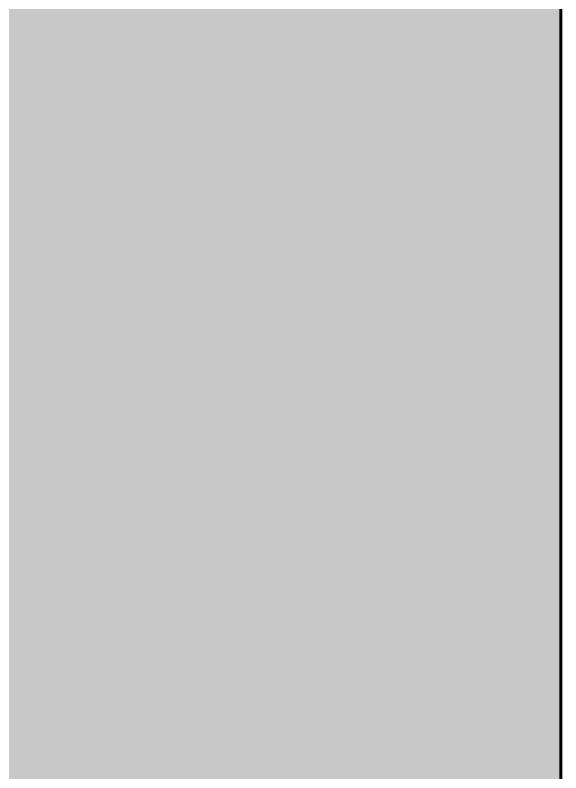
# Model space of a CAD drawing. Header units: inches. Extents: x -4110 to -1807, y 11006 to 12281.
# Drawn here: x -3838.51 to -3832.07, y 11092.66 to 11101.6 of the extents above; entities that cross this region are included whole.
import ezdxf

# ---------------------------------------------------------------- set-up
doc = ezdxf.new("R2010")
doc.units = ezdxf.units.IN
doc.header["$MEASUREMENT"] = 0
for name, color, linetype, lineweight in [('0-1', 7, 'Continuous', 5), ('A-CLNG-PATT-1', 252, 'Continuous', 18), ('A-WALL-5', 250, 'Continuous', 60)]:
    doc.layers.add(name, color=color, linetype=linetype, lineweight=lineweight)

# ---------------------------------------------------------------- blocks, each defined once
blk = doc.blocks.new('CTR - 1st Phase - Shell_rvt-1-ENLARGED RCP - 1ST FLOOR PLAN - EAST')
at = {"layer": 'A-CLNG-PATT-1'}
h = blk.add_hatch(dxfattribs=at)
h.set_pattern_fill('FP_11', color=256, style=0, pattern_type=2)
h.set_pattern_definition([(90, (-2963.524, 11049.389), (4, -2e-16), []), (0, (-2963.524, 11049.389), (8, -8), [4, -28]), (0, (-2959.524, 11065.389), (8, -8), [4, -28])])
h.paths.add_polyline_path([(-3854.0338, 11070.3465), (-3832.0737, 11070.3465), (-3832.0737, 11432.4519), (-3859.9737, 11432.4519), (-3859.9737, 11070.3465)], flags=0)
h.paths.add_polyline_path([(-2068.6737, 11248.5144), (-2068.6737, 12117.4644), (-2069.1119, 12117.0262), (-2069.1606, 12117.8394), (-2096.2254, 12089.9394), (-2096.3303, 12089.9394), (-2096.5737, 12089.6894), (-2096.5737, 11851.4894), (-2095.8237, 11851.4894), (-2095.8237, 11822.4894), (-2096.5737, 11822.4894), (-2096.5737, 11543.4894), (-2095.8237, 11543.4894), (-2095.8237, 11514.4894), (-2096.5737, 11514.4894), (-2096.5737, 11276.2894), (-2096.3303, 11276.0394), (-2096.1987, 11276.0394), (-2069.1606, 11248.1394), (-2069.1119, 11248.9526)], flags=0)
h.paths.add_polyline_path([(-2068.6737, 11247.6394), (-2068.6737, 11248.5144), (-2069.1606, 11248.1394), (-2068.7971, 11247.7661)], flags=0)
h.paths.add_polyline_path([(-3858.7155, 11549.5269), (-3832.0737, 11549.5269), (-3832.0737, 11824.0394), (-3859.9737, 11824.0394), (-3859.9737, 11549.5269)], flags=0)
h.paths.add_polyline_path([(-3853.1532, 11825.7894), (-3832.0737, 11825.7894), (-3832.0737, 11971.9394), (-3832.1362, 11971.9394), (-3832.1362, 11973.8144), (-3832.0737, 11973.8144), (-3832.0737, 12007.9394), (-3832.1362, 12007.9394), (-3832.1362, 12009.8144), (-3832.0737, 12009.8144), (-3832.0737, 12089.6894), (-3859.4868, 12117.8394), (-3859.5144, 12117.38), (-3859.9737, 12117.8394), (-3859.9737, 12085.6894), (-3834.8487, 12085.6894), (-3834.8487, 12084.9394), (-3859.9737, 12084.9394), (-3859.9737, 11825.7894)], flags=0)
h.paths.add_polyline_path([(-2068.6737, 12117.4644), (-2068.6737, 12118.3394), (-2069.1606, 12117.8394), (-2068.9172, 12117.6519)], flags=0)
h.paths.add_polyline_path([(-3859.4868, 12117.8394), (-3859.9737, 12118.3394), (-3859.9737, 12117.8394), (-3859.7303, 12117.8394)], flags=0)
at = {"layer": 'A-WALL-5'}
blk.add_line((-3832.0737, 11084.2894), (-3832.0737, 11164.5894), dxfattribs=at)

msp = doc.modelspace()

# ---------------------------------------------------------------- block references
at = {"layer": '0-1'}
msp.add_blockref('CTR - 1st Phase - Shell_rvt-1-ENLARGED RCP - 1ST FLOOR PLAN - EAST', (0, 0), dxfattribs=at)

doc.saveas('drawing.dxf')
